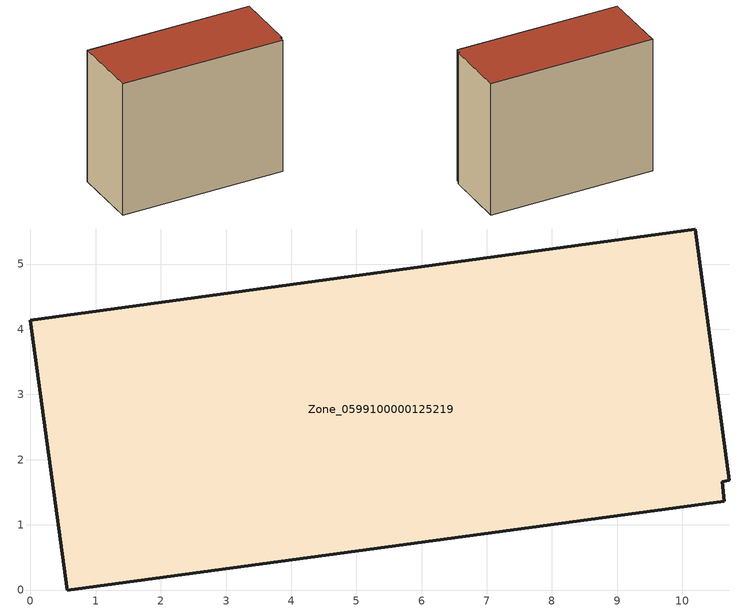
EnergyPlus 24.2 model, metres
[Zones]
Zone_0599100000125219
 floor ground (C_G): 10.65,1.36 0.56,0 0,4.14 10.2,5.54 10.72,1.68 10.61,1.66 z0
 wall outside (C_F): 10.72,1.68 10.2,5.54 0,4.14 0.56,0 10.65,1.36 10.61,1.66 10.72,1.68 z0:8.55
 roof outside (C_R): 0.56,0 10.65,1.36 10.61,1.66 10.72,1.68 10.2,5.54 0,4.14 z8.55
[BUILDING]
Pand.0599100000125219: North Axis=0; Terrain=City; Loads Convergence Tolerance Value=0.04; Temperature Convergence Tolerance Value=0.4; Solar Distribution=FullExterior; Maximum Number of Warmup Days=25; Minimum Number of Warmup Days=1
[Site:Location]
Rotterdam.The.Hague.AP_ZH_NLD Design_Conditions: Latitude=51.96; Longitude=4.45; Time Zone=1; Elevation=-4.5
[SITE:GROUNDTEMPERATURE:BUILDINGSURFACE]
18, 18, 18, 18, 18, 18, 18, 18, 18, 18, 18, 18
[MATERIAL] Thermal Absorptance=0.9; Solar Absorptance=0.7; Visible Absorptance=0.7
Name | Roughness | Thickness | Conductivity | Density | Specific Heat
G.TI.1975-1991 | MediumSmooth | 0.15 | 0.288461 | 540 | 1210
F.TI.1975-1991 | Rough | 0.3 | 0.230769 | 1920 | 840
R.TI.1975-1991 | MediumRough | 0.2 | 0.153846 | 1500 | 1000
[CONSTRUCTION]
C_G: G.TI.1975-1991
C_F: F.TI.1975-1991
C_R: R.TI.1975-1991
[ZONE]
Zone_0599100000125219: Type=1; Multiplier=1; Ceiling Height=Autocalculate; Volume=Autocalculate; Floor Area=autocalculate; Part of Total Floor Area=Yes
[ZONEINFILTRATION:DESIGNFLOWRATE]
Infil_Zone_0599100000125219: Zone or ZoneList or Space or SpaceList=Zone_0599100000125219; Schedule=AlwaysOn; Design Flow Rate Calculation Method=Flow/Area; Flow Rate per Floor Area=0.003; Constant Term Coefficient=1; Temperature Term Coefficient=0; Velocity Term Coefficient=0; Velocity Squared Term Coefficient=0
[HVACTEMPLATE:ZONE:IDEALLOADSAIRSYSTEM]
Zone_0599100000125219: Maximum Heating Supply Air Temperature=50; Minimum Cooling Supply Air Temperature=13; Maximum Heating Supply Air Humidity Ratio=0.0156; Minimum Cooling Supply Air Humidity Ratio=0.0077; Heating Limit=NoLimit; Cooling Limit=NoLimit; Dehumidification Control Type=ConstantSensibleHeatRatio; Cooling Sensible Heat Ratio=0.7; Dehumidification Setpoint=60; Humidification Control Type=None; Humidification Setpoint=30; Outdoor Air Method=None; Outdoor Air Flow Rate per Person=0.00944; Outdoor Air Flow Rate per Zone Floor Area=0; Outdoor Air Flow Rate per Zone=0; Demand Controlled Ventilation Type=None; Outdoor Air Economizer Type=NoEconomizer; Heat Recovery Type=None; Sensible Heat Recovery Effectiveness=0.7; Latent Heat Recovery Effectiveness=0.65
[ZONECONTROL:THERMOSTAT]
ThermostatControl_Zone_0599100000125219: Zone or ZoneList=Zone_0599100000125219; Control Type Schedule=DualSetpointControlType; Control 1=Thermostat_Zone_0599100000125219; Temperature Difference Between Cutout And Setpoint=0
[THERMOSTATSETPOINT:DUALSETPOINT]
Thermostat_Zone_0599100000125219: Heating Setpoint Temperature Schedule=HeatingSetpoint_Zone_0599100000125219; Cooling Setpoint Temperature Schedule=CoolingSetpoint_Zone_0599100000125219
[SCHEDULE:COMPACT]
HeatingSetpoint_Zone_0599100000125219: Through: 12/31, For: AllDays, Until: 24:00, 21
CoolingSetpoint_Zone_0599100000125219: Through: 12/31, For: AllDays, Until: 24:00, 24
DualSetpointControlType: Through: 12/31, For: AllDays, Until: 24:00, 4
AlwaysOn: Through: 12/31, For: AllDays, Until: 24:00, 1
